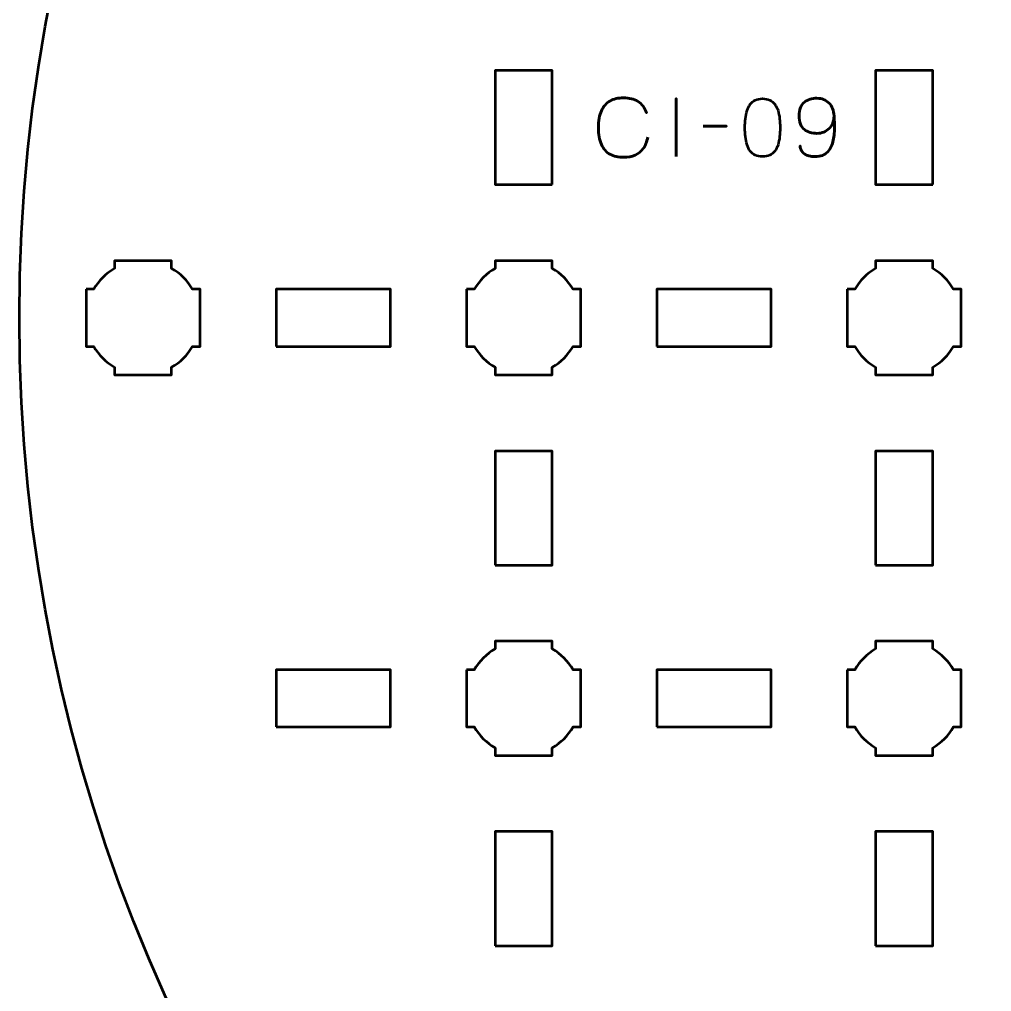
# Model space of a CAD drawing. Header units: centimetres. Extents: x -19.1 to -1.8, y -23.5 to -6.2.
# Drawn here: x -19.15 to -14.04, y -18.39 to -13.28 of the extents above; entities that cross this region are included whole.
import ezdxf

# ---------------------------------------------------------------- set-up
doc = ezdxf.new("R2010")
doc.units = ezdxf.units.CM
doc.header["$MEASUREMENT"] = 0
doc.layers.add('Layer 1', color=7, linetype='Continuous')

msp = doc.modelspace()

# ---------------------------------------------------------------- linework, layer by layer
at = {"layer": 'Layer 1', "lineweight": 53}
for points in [[(-17.8, -15), (-17.2, -15), (-17.2, -14.7), (-17.8, -14.7), (-17.8, -15)], [(-15.8, -15), (-15.2, -15), (-15.2, -14.7), (-15.8, -14.7), (-15.8, -15)], [(-16.65, -16.15), (-16.35, -16.15), (-16.35, -15.55), (-16.65, -15.55), (-16.65, -16.15)], [(-14.65, -16.15), (-14.35, -16.15), (-14.35, -15.55), (-14.65, -15.55), (-14.65, -16.15)], [(-17.8, -17), (-17.2, -17), (-17.2, -16.7), (-17.8, -16.7), (-17.8, -17)], [(-15.8, -17), (-15.2, -17), (-15.2, -16.7), (-15.8, -16.7), (-15.8, -17)], [(-16.65, -18.15), (-16.35, -18.15), (-16.35, -17.55), (-16.65, -17.55), (-16.65, -18.15)], [(-14.65, -18.15), (-14.35, -18.15), (-14.35, -17.55), (-14.65, -17.55), (-14.65, -18.15)]]:
    msp.add_lwpolyline(points, close=True, dxfattribs=at)
at = {"layer": 'Layer 1', "color": 250, "lineweight": 53}
msp.add_ellipse((-10.5, -14.85), major_axis=(0, 8.65), ratio=1, dxfattribs=at)
at = {"layer": 'Layer 1', "lineweight": 53}
for points, knots in [([(-16.35002, -14.15), (-16.35002, -14.15), (-16.65002, -14.15), (-16.65002, -14.15), (-16.65002, -14.15), (-16.65002, -14.15), (-16.65002, -13.55), (-16.65002, -13.55), (-16.65002, -13.55), (-16.65002, -13.55), (-16.35002, -13.55), (-16.35002, -13.55), (-16.35002, -13.55), (-16.35002, -13.55), (-16.35002, -14.15), (-16.35002, -14.15)], [0, 0, 0, 0, 0.25, 0.25, 0.25, 0.25, 0.5, 0.5, 0.5, 0.5, 0.75, 0.75, 0.75, 0.75, 1, 1, 1, 1]), ([(-14.35002, -14.15), (-14.35002, -14.15), (-14.65002, -14.15), (-14.65002, -14.15), (-14.65002, -14.15), (-14.65002, -14.15), (-14.65002, -13.55), (-14.65002, -13.55), (-14.65002, -13.55), (-14.65002, -13.55), (-14.35002, -13.55), (-14.35002, -13.55), (-14.35002, -13.55), (-14.35002, -13.55), (-14.35002, -14.15), (-14.35002, -14.15)], [0, 0, 0, 0, 0.25, 0.25, 0.25, 0.25, 0.5, 0.5, 0.5, 0.5, 0.75, 0.75, 0.75, 0.75, 1, 1, 1, 1]), ([(-18.8, -14.7), (-18.8, -14.7), (-18.75985, -14.7), (-18.75985, -14.7), (-18.75985, -14.7), (-18.7335, -14.65447), (-18.69553, -14.6165), (-18.65, -14.59015), (-18.65, -14.59015), (-18.65, -14.59015), (-18.65, -14.55), (-18.65, -14.55), (-18.65, -14.55), (-18.65, -14.55), (-18.5, -14.55), (-18.5, -14.55), (-18.5, -14.55), (-18.5, -14.55), (-18.35, -14.55), (-18.35, -14.55), (-18.35, -14.55), (-18.35, -14.55), (-18.35, -14.59015), (-18.35, -14.59015), (-18.35, -14.59015), (-18.30447, -14.6165), (-18.2665, -14.65447), (-18.24015, -14.7), (-18.24015, -14.7), (-18.24015, -14.7), (-18.2, -14.7), (-18.2, -14.7), (-18.2, -14.7), (-18.2, -14.7), (-18.2, -14.85), (-18.2, -14.85), (-18.2, -14.85), (-18.2, -14.85), (-18.2, -15), (-18.2, -15), (-18.2, -15), (-18.2, -15), (-18.24015, -15), (-18.24015, -15), (-18.24015, -15), (-18.2665, -15.04553), (-18.30447, -15.0835), (-18.35, -15.10985), (-18.35, -15.10985), (-18.35, -15.10985), (-18.35, -15.15), (-18.35, -15.15), (-18.35, -15.15), (-18.35, -15.15), (-18.5, -15.15), (-18.5, -15.15), (-18.5, -15.15), (-18.5, -15.15), (-18.65, -15.15), (-18.65, -15.15), (-18.65, -15.15), (-18.65, -15.15), (-18.65, -15.10985), (-18.65, -15.10985), (-18.65, -15.10985), (-18.69553, -15.0835), (-18.7335, -15.04553), (-18.75985, -15), (-18.75985, -15), (-18.75985, -15), (-18.8, -15), (-18.8, -15), (-18.8, -15), (-18.8, -15), (-18.8, -14.85), (-18.8, -14.85), (-18.8, -14.85), (-18.8, -14.85), (-18.8, -14.7), (-18.8, -14.7)], [0, 0, 0, 0, 0.05, 0.05, 0.05, 0.05, 0.1, 0.1, 0.1, 0.1, 0.15, 0.15, 0.15, 0.15, 0.2, 0.2, 0.2, 0.2, 0.25, 0.25, 0.25, 0.25, 0.3, 0.3, 0.3, 0.3, 0.35, 0.35, 0.35, 0.35, 0.4, 0.4, 0.4, 0.4, 0.45, 0.45, 0.45, 0.45, 0.5, 0.5, 0.5, 0.5, 0.55, 0.55, 0.55, 0.55, 0.6, 0.6, 0.6, 0.6, 0.65, 0.65, 0.65, 0.65, 0.7, 0.7, 0.7, 0.7, 0.75, 0.75, 0.75, 0.75, 0.8, 0.8, 0.8, 0.8, 0.85, 0.85, 0.85, 0.85, 0.9, 0.9, 0.9, 0.9, 0.95, 0.95, 0.95, 0.95, 1, 1, 1, 1]), ([(-16.8, -14.7), (-16.8, -14.7), (-16.75985, -14.7), (-16.75985, -14.7), (-16.75985, -14.7), (-16.7335, -14.65447), (-16.69553, -14.6165), (-16.65, -14.59015), (-16.65, -14.59015), (-16.65, -14.59015), (-16.65, -14.55), (-16.65, -14.55), (-16.65, -14.55), (-16.65, -14.55), (-16.5, -14.55), (-16.5, -14.55), (-16.5, -14.55), (-16.5, -14.55), (-16.35, -14.55), (-16.35, -14.55), (-16.35, -14.55), (-16.35, -14.55), (-16.35, -14.59015), (-16.35, -14.59015), (-16.35, -14.59015), (-16.30447, -14.6165), (-16.2665, -14.65447), (-16.24015, -14.7), (-16.24015, -14.7), (-16.24015, -14.7), (-16.2, -14.7), (-16.2, -14.7), (-16.2, -14.7), (-16.2, -14.7), (-16.2, -14.85), (-16.2, -14.85), (-16.2, -14.85), (-16.2, -14.85), (-16.2, -15), (-16.2, -15), (-16.2, -15), (-16.2, -15), (-16.24015, -15), (-16.24015, -15), (-16.24015, -15), (-16.2665, -15.04553), (-16.30447, -15.0835), (-16.35, -15.10985), (-16.35, -15.10985), (-16.35, -15.10985), (-16.35, -15.15), (-16.35, -15.15), (-16.35, -15.15), (-16.35, -15.15), (-16.5, -15.15), (-16.5, -15.15), (-16.5, -15.15), (-16.5, -15.15), (-16.65, -15.15), (-16.65, -15.15), (-16.65, -15.15), (-16.65, -15.15), (-16.65, -15.10985), (-16.65, -15.10985), (-16.65, -15.10985), (-16.69553, -15.0835), (-16.7335, -15.04553), (-16.75985, -15), (-16.75985, -15), (-16.75985, -15), (-16.8, -15), (-16.8, -15), (-16.8, -15), (-16.8, -15), (-16.8, -14.85), (-16.8, -14.85), (-16.8, -14.85), (-16.8, -14.85), (-16.8, -14.7), (-16.8, -14.7)], [0, 0, 0, 0, 0.05, 0.05, 0.05, 0.05, 0.1, 0.1, 0.1, 0.1, 0.15, 0.15, 0.15, 0.15, 0.2, 0.2, 0.2, 0.2, 0.25, 0.25, 0.25, 0.25, 0.3, 0.3, 0.3, 0.3, 0.35, 0.35, 0.35, 0.35, 0.4, 0.4, 0.4, 0.4, 0.45, 0.45, 0.45, 0.45, 0.5, 0.5, 0.5, 0.5, 0.55, 0.55, 0.55, 0.55, 0.6, 0.6, 0.6, 0.6, 0.65, 0.65, 0.65, 0.65, 0.7, 0.7, 0.7, 0.7, 0.75, 0.75, 0.75, 0.75, 0.8, 0.8, 0.8, 0.8, 0.85, 0.85, 0.85, 0.85, 0.9, 0.9, 0.9, 0.9, 0.95, 0.95, 0.95, 0.95, 1, 1, 1, 1]), ([(-14.8, -14.7), (-14.8, -14.7), (-14.75985, -14.7), (-14.75985, -14.7), (-14.75985, -14.7), (-14.7335, -14.65447), (-14.69553, -14.6165), (-14.65, -14.59015), (-14.65, -14.59015), (-14.65, -14.59015), (-14.65, -14.55), (-14.65, -14.55), (-14.65, -14.55), (-14.65, -14.55), (-14.5, -14.55), (-14.5, -14.55), (-14.5, -14.55), (-14.5, -14.55), (-14.35, -14.55), (-14.35, -14.55), (-14.35, -14.55), (-14.35, -14.55), (-14.35, -14.59015), (-14.35, -14.59015), (-14.35, -14.59015), (-14.30447, -14.6165), (-14.2665, -14.65447), (-14.24015, -14.7), (-14.24015, -14.7), (-14.24015, -14.7), (-14.2, -14.7), (-14.2, -14.7), (-14.2, -14.7), (-14.2, -14.7), (-14.2, -14.85), (-14.2, -14.85), (-14.2, -14.85), (-14.2, -14.85), (-14.2, -15), (-14.2, -15), (-14.2, -15), (-14.2, -15), (-14.24015, -15), (-14.24015, -15), (-14.24015, -15), (-14.2665, -15.04553), (-14.30447, -15.0835), (-14.35, -15.10985), (-14.35, -15.10985), (-14.35, -15.10985), (-14.35, -15.15), (-14.35, -15.15), (-14.35, -15.15), (-14.35, -15.15), (-14.5, -15.15), (-14.5, -15.15), (-14.5, -15.15), (-14.5, -15.15), (-14.65, -15.15), (-14.65, -15.15), (-14.65, -15.15), (-14.65, -15.15), (-14.65, -15.10985), (-14.65, -15.10985), (-14.65, -15.10985), (-14.69553, -15.0835), (-14.7335, -15.04553), (-14.75985, -15), (-14.75985, -15), (-14.75985, -15), (-14.8, -15), (-14.8, -15), (-14.8, -15), (-14.8, -15), (-14.8, -14.85), (-14.8, -14.85), (-14.8, -14.85), (-14.8, -14.85), (-14.8, -14.7), (-14.8, -14.7)], [0, 0, 0, 0, 0.05, 0.05, 0.05, 0.05, 0.1, 0.1, 0.1, 0.1, 0.15, 0.15, 0.15, 0.15, 0.2, 0.2, 0.2, 0.2, 0.25, 0.25, 0.25, 0.25, 0.3, 0.3, 0.3, 0.3, 0.35, 0.35, 0.35, 0.35, 0.4, 0.4, 0.4, 0.4, 0.45, 0.45, 0.45, 0.45, 0.5, 0.5, 0.5, 0.5, 0.55, 0.55, 0.55, 0.55, 0.6, 0.6, 0.6, 0.6, 0.65, 0.65, 0.65, 0.65, 0.7, 0.7, 0.7, 0.7, 0.75, 0.75, 0.75, 0.75, 0.8, 0.8, 0.8, 0.8, 0.85, 0.85, 0.85, 0.85, 0.9, 0.9, 0.9, 0.9, 0.95, 0.95, 0.95, 0.95, 1, 1, 1, 1]), ([(-16.8, -16.7), (-16.8, -16.7), (-16.75985, -16.7), (-16.75985, -16.7), (-16.75985, -16.7), (-16.7335, -16.65447), (-16.69553, -16.6165), (-16.65, -16.59015), (-16.65, -16.59015), (-16.65, -16.59015), (-16.65, -16.55), (-16.65, -16.55), (-16.65, -16.55), (-16.65, -16.55), (-16.5, -16.55), (-16.5, -16.55), (-16.5, -16.55), (-16.5, -16.55), (-16.35, -16.55), (-16.35, -16.55), (-16.35, -16.55), (-16.35, -16.55), (-16.35, -16.59015), (-16.35, -16.59015), (-16.35, -16.59015), (-16.30447, -16.6165), (-16.2665, -16.65447), (-16.24015, -16.7), (-16.24015, -16.7), (-16.24015, -16.7), (-16.2, -16.7), (-16.2, -16.7), (-16.2, -16.7), (-16.2, -16.7), (-16.2, -16.85), (-16.2, -16.85), (-16.2, -16.85), (-16.2, -16.85), (-16.2, -17), (-16.2, -17), (-16.2, -17), (-16.2, -17), (-16.24015, -17), (-16.24015, -17), (-16.24015, -17), (-16.2665, -17.04553), (-16.30447, -17.0835), (-16.35, -17.10985), (-16.35, -17.10985), (-16.35, -17.10985), (-16.35, -17.15), (-16.35, -17.15), (-16.35, -17.15), (-16.35, -17.15), (-16.5, -17.15), (-16.5, -17.15), (-16.5, -17.15), (-16.5, -17.15), (-16.65, -17.15), (-16.65, -17.15), (-16.65, -17.15), (-16.65, -17.15), (-16.65, -17.10985), (-16.65, -17.10985), (-16.65, -17.10985), (-16.69553, -17.0835), (-16.7335, -17.04553), (-16.75985, -17), (-16.75985, -17), (-16.75985, -17), (-16.8, -17), (-16.8, -17), (-16.8, -17), (-16.8, -17), (-16.8, -16.85), (-16.8, -16.85), (-16.8, -16.85), (-16.8, -16.85), (-16.8, -16.7), (-16.8, -16.7)], [0, 0, 0, 0, 0.05, 0.05, 0.05, 0.05, 0.1, 0.1, 0.1, 0.1, 0.15, 0.15, 0.15, 0.15, 0.2, 0.2, 0.2, 0.2, 0.25, 0.25, 0.25, 0.25, 0.3, 0.3, 0.3, 0.3, 0.35, 0.35, 0.35, 0.35, 0.4, 0.4, 0.4, 0.4, 0.45, 0.45, 0.45, 0.45, 0.5, 0.5, 0.5, 0.5, 0.55, 0.55, 0.55, 0.55, 0.6, 0.6, 0.6, 0.6, 0.65, 0.65, 0.65, 0.65, 0.7, 0.7, 0.7, 0.7, 0.75, 0.75, 0.75, 0.75, 0.8, 0.8, 0.8, 0.8, 0.85, 0.85, 0.85, 0.85, 0.9, 0.9, 0.9, 0.9, 0.95, 0.95, 0.95, 0.95, 1, 1, 1, 1]), ([(-14.8, -16.7), (-14.8, -16.7), (-14.75985, -16.7), (-14.75985, -16.7), (-14.75985, -16.7), (-14.7335, -16.65447), (-14.69553, -16.6165), (-14.65, -16.59015), (-14.65, -16.59015), (-14.65, -16.59015), (-14.65, -16.55), (-14.65, -16.55), (-14.65, -16.55), (-14.65, -16.55), (-14.5, -16.55), (-14.5, -16.55), (-14.5, -16.55), (-14.5, -16.55), (-14.35, -16.55), (-14.35, -16.55), (-14.35, -16.55), (-14.35, -16.55), (-14.35, -16.59015), (-14.35, -16.59015), (-14.35, -16.59015), (-14.30447, -16.6165), (-14.2665, -16.65447), (-14.24015, -16.7), (-14.24015, -16.7), (-14.24015, -16.7), (-14.2, -16.7), (-14.2, -16.7), (-14.2, -16.7), (-14.2, -16.7), (-14.2, -16.85), (-14.2, -16.85), (-14.2, -16.85), (-14.2, -16.85), (-14.2, -17), (-14.2, -17), (-14.2, -17), (-14.2, -17), (-14.24015, -17), (-14.24015, -17), (-14.24015, -17), (-14.2665, -17.04553), (-14.30447, -17.0835), (-14.35, -17.10985), (-14.35, -17.10985), (-14.35, -17.10985), (-14.35, -17.15), (-14.35, -17.15), (-14.35, -17.15), (-14.35, -17.15), (-14.5, -17.15), (-14.5, -17.15), (-14.5, -17.15), (-14.5, -17.15), (-14.65, -17.15), (-14.65, -17.15), (-14.65, -17.15), (-14.65, -17.15), (-14.65, -17.10985), (-14.65, -17.10985), (-14.65, -17.10985), (-14.69553, -17.0835), (-14.7335, -17.04553), (-14.75985, -17), (-14.75985, -17), (-14.75985, -17), (-14.8, -17), (-14.8, -17), (-14.8, -17), (-14.8, -17), (-14.8, -16.85), (-14.8, -16.85), (-14.8, -16.85), (-14.8, -16.85), (-14.8, -16.7), (-14.8, -16.7)], [0, 0, 0, 0, 0.05, 0.05, 0.05, 0.05, 0.1, 0.1, 0.1, 0.1, 0.15, 0.15, 0.15, 0.15, 0.2, 0.2, 0.2, 0.2, 0.25, 0.25, 0.25, 0.25, 0.3, 0.3, 0.3, 0.3, 0.35, 0.35, 0.35, 0.35, 0.4, 0.4, 0.4, 0.4, 0.45, 0.45, 0.45, 0.45, 0.5, 0.5, 0.5, 0.5, 0.55, 0.55, 0.55, 0.55, 0.6, 0.6, 0.6, 0.6, 0.65, 0.65, 0.65, 0.65, 0.7, 0.7, 0.7, 0.7, 0.75, 0.75, 0.75, 0.75, 0.8, 0.8, 0.8, 0.8, 0.85, 0.85, 0.85, 0.85, 0.9, 0.9, 0.9, 0.9, 0.95, 0.95, 0.95, 0.95, 1, 1, 1, 1])]:
    msp.add_open_spline(points, degree=3, knots=knots, dxfattribs=at)
at = {"layer": 'Layer 1', "color": 5, "lineweight": 53}
for points, knots in [([(-15.84774, -13.90037), (-15.85226, -13.92457), (-15.86016, -13.94453), (-15.87123, -13.9602), (-15.87123, -13.9602), (-15.88238, -13.97579), (-15.89663, -13.98736), (-15.91399, -13.99491), (-15.91399, -13.99491), (-15.93127, -14.00246), (-15.95159, -14.00627), (-15.97474, -14.0062), (-15.97474, -14.0062), (-16.00289, -14.00627), (-16.0268, -14.00083), (-16.04642, -13.98976), (-16.04642, -13.98976), (-16.06603, -13.97875), (-16.08099, -13.96175), (-16.09129, -13.93868), (-16.09129, -13.93868), (-16.10159, -13.91561), (-16.10674, -13.88604), (-16.10681, -13.84999), (-16.10681, -13.84999), (-16.10674, -13.81408), (-16.10159, -13.78459), (-16.09129, -13.76152), (-16.09129, -13.76152), (-16.08099, -13.73845), (-16.06603, -13.72137), (-16.04642, -13.7103), (-16.04642, -13.7103), (-16.0268, -13.69922), (-16.00289, -13.69372), (-15.97474, -13.69379), (-15.97474, -13.69379), (-15.94461, -13.69372), (-15.91935, -13.70014), (-15.89903, -13.71305), (-15.89903, -13.71305), (-15.87878, -13.72596), (-15.8639, -13.74593), (-15.85451, -13.77295), (-15.85451, -13.77295), (-15.8639, -13.74593), (-15.87878, -13.72596), (-15.89903, -13.71305), (-15.89903, -13.71305), (-15.91935, -13.70014), (-15.94461, -13.69372), (-15.97474, -13.69379), (-15.97474, -13.69379), (-16.00289, -13.69372), (-16.0268, -13.69922), (-16.04642, -13.7103), (-16.04642, -13.7103), (-16.06603, -13.72137), (-16.08099, -13.73845), (-16.09129, -13.76152), (-16.09129, -13.76152), (-16.10159, -13.78459), (-16.10674, -13.81408), (-16.10681, -13.84999), (-16.10681, -13.84999), (-16.10674, -13.88604), (-16.10159, -13.91561), (-16.09129, -13.93868), (-16.09129, -13.93868), (-16.08099, -13.96175), (-16.06603, -13.97875), (-16.04642, -13.98976), (-16.04642, -13.98976), (-16.0268, -14.00083), (-16.00289, -14.00627), (-15.97474, -14.0062), (-15.97474, -14.0062), (-15.95159, -14.00627), (-15.93127, -14.00246), (-15.91399, -13.99491), (-15.91399, -13.99491), (-15.89663, -13.98736), (-15.88238, -13.97579), (-15.87123, -13.9602), (-15.87123, -13.9602), (-15.86016, -13.94453), (-15.85226, -13.92457), (-15.84774, -13.90037)], [0, 0, 0, 0, 0.0454545, 0.0454545, 0.0454545, 0.0454545, 0.0909091, 0.0909091, 0.0909091, 0.0909091, 0.1363636, 0.1363636, 0.1363636, 0.1363636, 0.1818182, 0.1818182, 0.1818182, 0.1818182, 0.2272727, 0.2272727, 0.2272727, 0.2272727, 0.2727273, 0.2727273, 0.2727273, 0.2727273, 0.3181818, 0.3181818, 0.3181818, 0.3181818, 0.3636364, 0.3636364, 0.3636364, 0.3636364, 0.4090909, 0.4090909, 0.4090909, 0.4090909, 0.4545455, 0.4545455, 0.4545455, 0.4545455, 0.5, 0.5, 0.5, 0.5, 0.5454545, 0.5454545, 0.5454545, 0.5454545, 0.5909091, 0.5909091, 0.5909091, 0.5909091, 0.6363636, 0.6363636, 0.6363636, 0.6363636, 0.6818182, 0.6818182, 0.6818182, 0.6818182, 0.7272727, 0.7272727, 0.7272727, 0.7272727, 0.7727273, 0.7727273, 0.7727273, 0.7727273, 0.8181818, 0.8181818, 0.8181818, 0.8181818, 0.8636364, 0.8636364, 0.8636364, 0.8636364, 0.9090909, 0.9090909, 0.9090909, 0.9090909, 0.9545455, 0.9545455, 0.9545455, 0.9545455, 1, 1, 1, 1]), ([(-15.69788, -14.00281), (-15.69788, -14.00281), (-15.69788, -13.6976), (-15.69788, -13.6976), (-15.69788, -13.6976), (-15.69788, -13.6976), (-15.69788, -14.00281), (-15.69788, -14.00281)], [0, 0, 0, 0, 0.5, 0.5, 0.5, 0.5, 1, 1, 1, 1]), ([(-15.24451, -14.00281), (-15.22969, -14.00274), (-15.21692, -14.00013), (-15.20627, -13.99505), (-15.20627, -13.99505), (-15.19568, -13.98997), (-15.18687, -13.9827), (-15.17981, -13.97346), (-15.17981, -13.97346), (-15.17283, -13.96415), (-15.16732, -13.95314), (-15.16323, -13.94044), (-15.16323, -13.94044), (-15.15921, -13.92774), (-15.15632, -13.91384), (-15.15469, -13.8986), (-15.15469, -13.8986), (-15.153, -13.88336), (-15.15215, -13.86735), (-15.15222, -13.85041), (-15.15222, -13.85041), (-15.15215, -13.83355), (-15.153, -13.81754), (-15.15469, -13.80237), (-15.15469, -13.80237), (-15.15632, -13.7872), (-15.15921, -13.77323), (-15.16323, -13.76053), (-15.16323, -13.76053), (-15.16732, -13.7479), (-15.17283, -13.73689), (-15.17981, -13.72751), (-15.17981, -13.72751), (-15.18687, -13.7182), (-15.19568, -13.71093), (-15.20627, -13.70585), (-15.20627, -13.70585), (-15.21692, -13.7007), (-15.22969, -13.69809), (-15.24451, -13.69802), (-15.24451, -13.69802), (-15.25932, -13.69809), (-15.27209, -13.7007), (-15.28275, -13.70585), (-15.28275, -13.70585), (-15.29333, -13.71093), (-15.30215, -13.7182), (-15.30921, -13.72751), (-15.30921, -13.72751), (-15.31619, -13.73689), (-15.32169, -13.7479), (-15.32579, -13.76053), (-15.32579, -13.76053), (-15.32981, -13.77323), (-15.3327, -13.7872), (-15.33432, -13.80237), (-15.33432, -13.80237), (-15.33602, -13.81754), (-15.33686, -13.83355), (-15.33679, -13.85041), (-15.33679, -13.85041), (-15.33686, -13.86735), (-15.33602, -13.88336), (-15.33432, -13.8986), (-15.33432, -13.8986), (-15.3327, -13.91384), (-15.32981, -13.92774), (-15.32579, -13.94044), (-15.32579, -13.94044), (-15.32169, -13.95314), (-15.31619, -13.96415), (-15.30921, -13.97346), (-15.30921, -13.97346), (-15.30215, -13.9827), (-15.29333, -13.98997), (-15.28275, -13.99505), (-15.28275, -13.99505), (-15.27209, -14.00013), (-15.25932, -14.00274), (-15.24451, -14.00281)], [0, 0, 0, 0, 0.05, 0.05, 0.05, 0.05, 0.1, 0.1, 0.1, 0.1, 0.15, 0.15, 0.15, 0.15, 0.2, 0.2, 0.2, 0.2, 0.25, 0.25, 0.25, 0.25, 0.3, 0.3, 0.3, 0.3, 0.35, 0.35, 0.35, 0.35, 0.4, 0.4, 0.4, 0.4, 0.45, 0.45, 0.45, 0.45, 0.5, 0.5, 0.5, 0.5, 0.55, 0.55, 0.55, 0.55, 0.6, 0.6, 0.6, 0.6, 0.65, 0.65, 0.65, 0.65, 0.7, 0.7, 0.7, 0.7, 0.75, 0.75, 0.75, 0.75, 0.8, 0.8, 0.8, 0.8, 0.85, 0.85, 0.85, 0.85, 0.9, 0.9, 0.9, 0.9, 0.95, 0.95, 0.95, 0.95, 1, 1, 1, 1]), ([(-15.24451, -14.00281), (-15.22969, -14.00274), (-15.21692, -14.00013), (-15.20627, -13.99505), (-15.20627, -13.99505), (-15.19568, -13.98997), (-15.18687, -13.9827), (-15.17981, -13.97346), (-15.17981, -13.97346), (-15.17283, -13.96415), (-15.16732, -13.95314), (-15.16323, -13.94044), (-15.16323, -13.94044), (-15.15921, -13.92774), (-15.15632, -13.91384), (-15.15469, -13.8986), (-15.15469, -13.8986), (-15.153, -13.88336), (-15.15215, -13.86735), (-15.15222, -13.85041), (-15.15222, -13.85041), (-15.15215, -13.83355), (-15.153, -13.81754), (-15.15469, -13.80237), (-15.15469, -13.80237), (-15.15632, -13.7872), (-15.15921, -13.77323), (-15.16323, -13.76053), (-15.16323, -13.76053), (-15.16732, -13.7479), (-15.17283, -13.73689), (-15.17981, -13.72751), (-15.17981, -13.72751), (-15.18687, -13.7182), (-15.19568, -13.71093), (-15.20627, -13.70585), (-15.20627, -13.70585), (-15.21692, -13.7007), (-15.22969, -13.69809), (-15.24451, -13.69802), (-15.24451, -13.69802), (-15.25932, -13.69809), (-15.27209, -13.7007), (-15.28275, -13.70585), (-15.28275, -13.70585), (-15.29333, -13.71093), (-15.30215, -13.7182), (-15.30921, -13.72751), (-15.30921, -13.72751), (-15.31619, -13.73689), (-15.32169, -13.7479), (-15.32579, -13.76053), (-15.32579, -13.76053), (-15.32981, -13.77323), (-15.3327, -13.7872), (-15.33432, -13.80237), (-15.33432, -13.80237), (-15.33602, -13.81754), (-15.33686, -13.83355), (-15.33679, -13.85041), (-15.33679, -13.85041), (-15.33686, -13.86735), (-15.33602, -13.88336), (-15.33432, -13.8986), (-15.33432, -13.8986), (-15.3327, -13.91384), (-15.32981, -13.92774), (-15.32579, -13.94044), (-15.32579, -13.94044), (-15.32169, -13.95314), (-15.31619, -13.96415), (-15.30921, -13.97346), (-15.30921, -13.97346), (-15.30215, -13.9827), (-15.29333, -13.98997), (-15.28275, -13.99505), (-15.28275, -13.99505), (-15.27209, -14.00013), (-15.25932, -14.00274), (-15.24451, -14.00281)], [0, 0, 0, 0, 0.05, 0.05, 0.05, 0.05, 0.1, 0.1, 0.1, 0.1, 0.15, 0.15, 0.15, 0.15, 0.2, 0.2, 0.2, 0.2, 0.25, 0.25, 0.25, 0.25, 0.3, 0.3, 0.3, 0.3, 0.35, 0.35, 0.35, 0.35, 0.4, 0.4, 0.4, 0.4, 0.45, 0.45, 0.45, 0.45, 0.5, 0.5, 0.5, 0.5, 0.55, 0.55, 0.55, 0.55, 0.6, 0.6, 0.6, 0.6, 0.65, 0.65, 0.65, 0.65, 0.7, 0.7, 0.7, 0.7, 0.75, 0.75, 0.75, 0.75, 0.8, 0.8, 0.8, 0.8, 0.85, 0.85, 0.85, 0.85, 0.9, 0.9, 0.9, 0.9, 0.95, 0.95, 0.95, 0.95, 1, 1, 1, 1]), ([(-14.8686, -13.78819), (-14.86867, -13.80209), (-14.871, -13.81471), (-14.87552, -13.826), (-14.87552, -13.826), (-14.88003, -13.83729), (-14.88631, -13.84703), (-14.8945, -13.85514), (-14.8945, -13.85514), (-14.90261, -13.86326), (-14.91214, -13.86946), (-14.92307, -13.87384), (-14.92307, -13.87384), (-14.93401, -13.87821), (-14.94593, -13.8804), (-14.95877, -13.88047), (-14.95877, -13.88047), (-14.97168, -13.88054), (-14.98375, -13.87892), (-14.99496, -13.87567), (-14.99496, -13.87567), (-15.00618, -13.87243), (-15.01599, -13.86721), (-15.02453, -13.86001), (-15.02453, -13.86001), (-15.03306, -13.85288), (-15.03977, -13.84336), (-15.04456, -13.83151), (-15.04456, -13.83151), (-15.04936, -13.81972), (-15.05183, -13.80526), (-15.0519, -13.78819), (-15.0519, -13.78819), (-15.05183, -13.77118), (-15.04936, -13.75679), (-15.04456, -13.74501), (-15.04456, -13.74501), (-15.03977, -13.73323), (-15.03306, -13.7237), (-15.02453, -13.7165), (-15.02453, -13.7165), (-15.01599, -13.70924), (-15.00618, -13.70402), (-14.99496, -13.70077), (-14.99496, -13.70077), (-14.98375, -13.69746), (-14.97168, -13.69583), (-14.95877, -13.6959), (-14.95877, -13.6959), (-14.94593, -13.69597), (-14.93408, -13.69816), (-14.92328, -13.70261), (-14.92328, -13.70261), (-14.91256, -13.70698), (-14.9031, -13.71326), (-14.89513, -13.72137), (-14.89513, -13.72137), (-14.88709, -13.72956), (-14.88081, -13.73929), (-14.87622, -13.75058), (-14.87622, -13.75058), (-14.87164, -13.7618), (-14.8691, -13.77436), (-14.8686, -13.78819), (-14.8686, -13.78819), (-14.86832, -13.79517), (-14.8679, -13.80357), (-14.8674, -13.8133), (-14.8674, -13.8133), (-14.86684, -13.82311), (-14.86656, -13.83369), (-14.86649, -13.84512), (-14.86649, -13.84512), (-14.86635, -13.85655), (-14.86677, -13.86834), (-14.86762, -13.88047), (-14.86762, -13.88047), (-14.86853, -13.89261), (-14.87023, -13.90453), (-14.8727, -13.91631), (-14.8727, -13.91631), (-14.87524, -13.92809), (-14.87883, -13.93917), (-14.88349, -13.94954), (-14.88349, -13.94954), (-14.88815, -13.95991), (-14.89421, -13.96909), (-14.90169, -13.97706), (-14.90169, -13.97706), (-14.90917, -13.98503), (-14.91834, -13.99131), (-14.92914, -13.9959), (-14.92914, -13.9959), (-14.94, -14.00041), (-14.95284, -14.00274), (-14.96766, -14.00281), (-14.96766, -14.00281), (-14.9805, -14.00274), (-14.99137, -14.00147), (-15.0004, -13.99893), (-15.0004, -13.99893), (-15.00943, -13.99646), (-15.01684, -13.99314), (-15.02276, -13.98898), (-15.02276, -13.98898), (-15.02862, -13.98482), (-15.03328, -13.98023), (-15.03666, -13.97529), (-15.03666, -13.97529), (-15.04005, -13.97028), (-15.04259, -13.96535), (-15.04414, -13.96034), (-15.04414, -13.96034), (-15.04576, -13.95533), (-15.04682, -13.95074), (-15.04724, -13.94651), (-15.04724, -13.94651), (-15.04682, -13.95074), (-15.04576, -13.95533), (-15.04414, -13.96034), (-15.04414, -13.96034), (-15.04259, -13.96535), (-15.04005, -13.97028), (-15.03666, -13.97529), (-15.03666, -13.97529), (-15.03328, -13.98023), (-15.02862, -13.98482), (-15.02276, -13.98898), (-15.02276, -13.98898), (-15.01684, -13.99314), (-15.00943, -13.99646), (-15.0004, -13.99893), (-15.0004, -13.99893), (-14.99137, -14.00147), (-14.9805, -14.00274), (-14.96766, -14.00281), (-14.96766, -14.00281), (-14.95284, -14.00274), (-14.94, -14.00041), (-14.92914, -13.9959), (-14.92914, -13.9959), (-14.91834, -13.99131), (-14.90917, -13.98503), (-14.90169, -13.97706), (-14.90169, -13.97706), (-14.89421, -13.96909), (-14.88815, -13.95991), (-14.88349, -13.94954), (-14.88349, -13.94954), (-14.87883, -13.93917), (-14.87524, -13.92809), (-14.8727, -13.91631), (-14.8727, -13.91631), (-14.87023, -13.90453), (-14.86853, -13.89261), (-14.86762, -13.88047), (-14.86762, -13.88047), (-14.86677, -13.86834), (-14.86635, -13.85655), (-14.86649, -13.84512), (-14.86649, -13.84512), (-14.86656, -13.83369), (-14.86684, -13.82311), (-14.8674, -13.8133), (-14.8674, -13.8133), (-14.8679, -13.80357), (-14.86832, -13.79517), (-14.8686, -13.78819), (-14.8686, -13.78819), (-14.8691, -13.77436), (-14.87164, -13.7618), (-14.87622, -13.75058), (-14.87622, -13.75058), (-14.88081, -13.73929), (-14.88709, -13.72956), (-14.89513, -13.72137), (-14.89513, -13.72137), (-14.9031, -13.71326), (-14.91256, -13.70698), (-14.92328, -13.70261), (-14.92328, -13.70261), (-14.93408, -13.69816), (-14.94593, -13.69597), (-14.95877, -13.6959), (-14.95877, -13.6959), (-14.97168, -13.69583), (-14.98375, -13.69746), (-14.99496, -13.70077), (-14.99496, -13.70077), (-15.00618, -13.70402), (-15.01599, -13.70924), (-15.02453, -13.7165), (-15.02453, -13.7165), (-15.03306, -13.7237), (-15.03977, -13.73323), (-15.04456, -13.74501), (-15.04456, -13.74501), (-15.04936, -13.75679), (-15.05183, -13.77118), (-15.0519, -13.78819), (-15.0519, -13.78819), (-15.05183, -13.80526), (-15.04936, -13.81972), (-15.04456, -13.83151), (-15.04456, -13.83151), (-15.03977, -13.84336), (-15.03306, -13.85288), (-15.02453, -13.86001), (-15.02453, -13.86001), (-15.01599, -13.86721), (-15.00618, -13.87243), (-14.99496, -13.87567), (-14.99496, -13.87567), (-14.98375, -13.87892), (-14.97168, -13.88054), (-14.95877, -13.88047), (-14.95877, -13.88047), (-14.94593, -13.8804), (-14.93401, -13.87821), (-14.92307, -13.87384), (-14.92307, -13.87384), (-14.91214, -13.86946), (-14.90261, -13.86326), (-14.8945, -13.85514), (-14.8945, -13.85514), (-14.88631, -13.84703), (-14.88003, -13.83729), (-14.87552, -13.826), (-14.87552, -13.826), (-14.871, -13.81471), (-14.86867, -13.80209), (-14.8686, -13.78819)], [0, 0, 0, 0, 0.0172414, 0.0172414, 0.0172414, 0.0172414, 0.0344828, 0.0344828, 0.0344828, 0.0344828, 0.0517241, 0.0517241, 0.0517241, 0.0517241, 0.0689655, 0.0689655, 0.0689655, 0.0689655, 0.0862069, 0.0862069, 0.0862069, 0.0862069, 0.1034483, 0.1034483, 0.1034483, 0.1034483, 0.1206897, 0.1206897, 0.1206897, 0.1206897, 0.137931, 0.137931, 0.137931, 0.137931, 0.1551724, 0.1551724, 0.1551724, 0.1551724, 0.1724138, 0.1724138, 0.1724138, 0.1724138, 0.1896552, 0.1896552, 0.1896552, 0.1896552, 0.2068966, 0.2068966, 0.2068966, 0.2068966, 0.2241379, 0.2241379, 0.2241379, 0.2241379, 0.2413793, 0.2413793, 0.2413793, 0.2413793, 0.2586207, 0.2586207, 0.2586207, 0.2586207, 0.2758621, 0.2758621, 0.2758621, 0.2758621, 0.2931034, 0.2931034, 0.2931034, 0.2931034, 0.3103448, 0.3103448, 0.3103448, 0.3103448, 0.3275862, 0.3275862, 0.3275862, 0.3275862, 0.3448276, 0.3448276, 0.3448276, 0.3448276, 0.362069, 0.362069, 0.362069, 0.362069, 0.3793103, 0.3793103, 0.3793103, 0.3793103, 0.3965517, 0.3965517, 0.3965517, 0.3965517, 0.4137931, 0.4137931, 0.4137931, 0.4137931, 0.4310345, 0.4310345, 0.4310345, 0.4310345, 0.4482759, 0.4482759, 0.4482759, 0.4482759, 0.4655172, 0.4655172, 0.4655172, 0.4655172, 0.4827586, 0.4827586, 0.4827586, 0.4827586, 0.5, 0.5, 0.5, 0.5, 0.5172414, 0.5172414, 0.5172414, 0.5172414, 0.5344828, 0.5344828, 0.5344828, 0.5344828, 0.5517241, 0.5517241, 0.5517241, 0.5517241, 0.5689655, 0.5689655, 0.5689655, 0.5689655, 0.5862069, 0.5862069, 0.5862069, 0.5862069, 0.6034483, 0.6034483, 0.6034483, 0.6034483, 0.6206897, 0.6206897, 0.6206897, 0.6206897, 0.637931, 0.637931, 0.637931, 0.637931, 0.6551724, 0.6551724, 0.6551724, 0.6551724, 0.6724138, 0.6724138, 0.6724138, 0.6724138, 0.6896552, 0.6896552, 0.6896552, 0.6896552, 0.7068966, 0.7068966, 0.7068966, 0.7068966, 0.7241379, 0.7241379, 0.7241379, 0.7241379, 0.7413793, 0.7413793, 0.7413793, 0.7413793, 0.7586207, 0.7586207, 0.7586207, 0.7586207, 0.7758621, 0.7758621, 0.7758621, 0.7758621, 0.7931034, 0.7931034, 0.7931034, 0.7931034, 0.8103448, 0.8103448, 0.8103448, 0.8103448, 0.8275862, 0.8275862, 0.8275862, 0.8275862, 0.8448276, 0.8448276, 0.8448276, 0.8448276, 0.862069, 0.862069, 0.862069, 0.862069, 0.8793103, 0.8793103, 0.8793103, 0.8793103, 0.8965517, 0.8965517, 0.8965517, 0.8965517, 0.9137931, 0.9137931, 0.9137931, 0.9137931, 0.9310345, 0.9310345, 0.9310345, 0.9310345, 0.9482759, 0.9482759, 0.9482759, 0.9482759, 0.9655172, 0.9655172, 0.9655172, 0.9655172, 0.9827586, 0.9827586, 0.9827586, 0.9827586, 1, 1, 1, 1]), ([(-15.55692, -13.84322), (-15.55692, -13.84322), (-15.43374, -13.84322), (-15.43374, -13.84322), (-15.43374, -13.84322), (-15.43374, -13.84322), (-15.55692, -13.84322), (-15.55692, -13.84322)], [0, 0, 0, 0, 0.5, 0.5, 0.5, 0.5, 1, 1, 1, 1])]:
    msp.add_open_spline(points, degree=3, knots=knots, dxfattribs=at)

doc.saveas('drawing.dxf')
